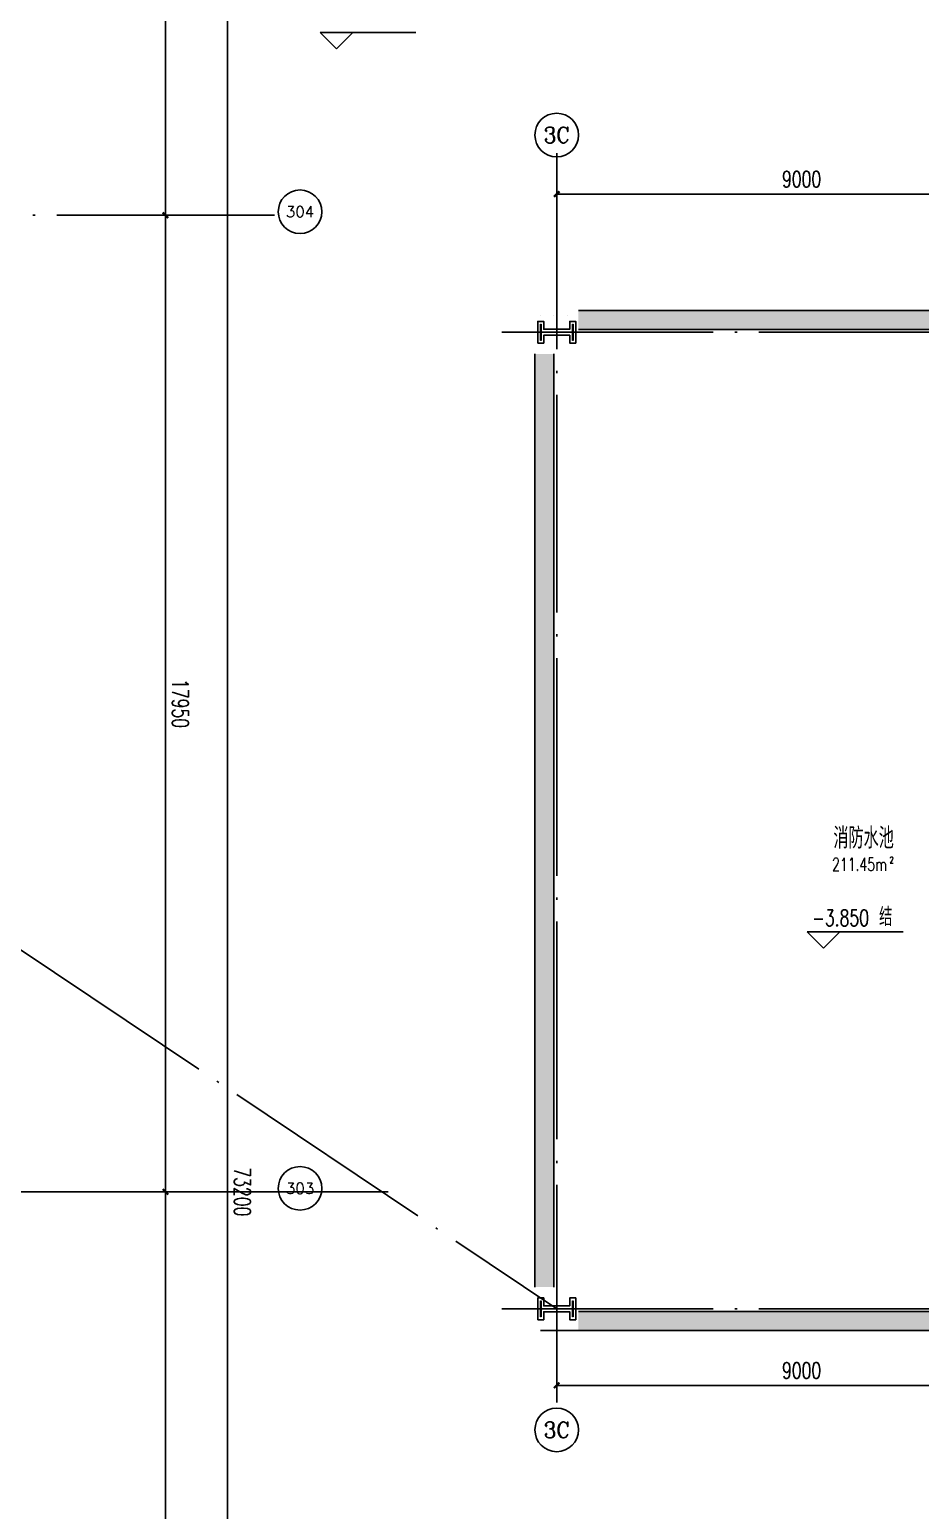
# Model space of a CAD drawing. Extents: x -1396510 to 1250330, y -1892470 to 1623980.
# Drawn here: x 204240 to 220609, y -1329829 to -1302612 of the extents above; entities that cross this region are included whole.
import ezdxf
from ezdxf.enums import TextEntityAlignment as Align

# ---------------------------------------------------------------- set-up
doc = ezdxf.new("R2010")
doc.units = 0
doc.header["$LTSCALE"] = 1000
doc.header["$MEASUREMENT"] = 0
doc.linetypes.add('DOTE', pattern=[2.42, 2, -0.2, 0.02, -0.2])
doc.layers.get('Defpoints').update_dxf_attribs({"color": 210})
for name, color, linetype in [('A-AXIS-D', 1, 'Continuous'), ('A-AXIS-DOTE', 14, 'DOTE'), ('A-HATCH-2', 251, 'Continuous'), ('A-防火门窗', 1, 'Continuous'), ('AS-COLN', 6, 'Continuous'), ('建-墙-填充', 8, 'Continuous'), ('建-标高', 3, 'Continuous')]:
    doc.layers.add(name, color=color, linetype=linetype)
doc.layers.add('A-云线2', color=3, linetype='Continuous', plot=False)
doc.layers.add('S-col', color=2, linetype='Continuous', lineweight=0)
doc.styles.add('_TCH_AXIS', font='COMPLEX', dxfattribs={"bigfont": 'GBCBIG'})
doc.styles.add('_TCH_DIM_T3', font='SIMPLEX', dxfattribs={"width": 0.705882, "bigfont": 'GBCBIG'})
doc.styles.add('A-AREA', font='SIMPLEX', dxfattribs={"bigfont": 'GBCBIG'})
doc.styles.add('A-DIM_T3', font='SIMPLEX', dxfattribs={"width": 0.705882, "bigfont": 'GBCBIG'})
doc.styles.add('A-STANDARD', font='SIMPLEX', dxfattribs={"bigfont": 'GBCBIG'})
doc.dimstyles.new('_TCH_ARCH&&100', dxfattribs={"dimtxt": 297.5, "dimasz": 100, "dimexe": 100, "dimexo": 100, "dimgap": 126.25, "dimtad": 1, "dimdec": 0, "dimzin": 0, "dimdsep": 46, "dimtxsty": '_TCH_DIM_T3', "dimblk": 'ARCHTICK', "dimcen": 0.09, "dimclrt": 7, "dimazin": 2, "dimtfac": 1, "dimtdec": 0, "dimtix": 1, "dimtmove": 2, "dimatfit": 3, "dimfxl": 0, "dimtolj": 1, "dimtzin": 0, "dimarcsym": 0})
doc.dimstyles.new('A-DIM&&100', dxfattribs={"dimtxt": 297.5, "dimasz": 100, "dimexe": 100, "dimexo": 100, "dimgap": 126.25, "dimtad": 1, "dimdec": 0, "dimzin": 0, "dimdsep": 46, "dimtxsty": 'A-DIM_T3', "dimblk": 'ARCHTICK', "dimcen": 0.09, "dimclrt": 7, "dimazin": 2, "dimtfac": 1, "dimtdec": 0, "dimtix": 1, "dimtmove": 2, "dimatfit": 3, "dimfxl": 0, "dimtolj": 1, "dimtzin": 0, "dimarcsym": 0})

# ---------------------------------------------------------------- blocks, each defined once
blk = doc.blocks.new('_ArchTick')
at = {"color": 0, "linetype": 'ByBlock', "const_width": 0.4}
blk.add_lwpolyline([(-0.5, -0.5), (0.5, 0.5)], dxfattribs=at)
blk = doc.blocks.new('*D504')
at = {"layer": 'A-AXIS-D', "color": 0, "lineweight": -2, "transparency": 16777216}
for p, q in [((187894, 0), (188910, 0)), ((188810, 0), (188810, -17950)), ((187894, -17950), (188910, -17950))]:
    blk.add_line(p, q, dxfattribs=at)
at = {"layer": 'Defpoints', "color": 0, "transparency": 16777216}
for p in [(187794, 0), (187794, -17950), (188810, -17950)]:
    blk.add_point(p, dxfattribs=at)
at = {"layer": 'A-AXIS-D', "color": 0, "lineweight": -2, "transparency": 16777216, "xscale": 100, "yscale": 100, "zscale": 100}
for p, rotation in [((188810, 0), 90), ((188810, -17950), 270)]:
    blk.add_blockref('_ArchTick', p, dxfattribs=dict(at, rotation=rotation))
at = {"layer": 'A-AXIS-D', "color": 7, "transparency": 16777216, "insert": (189085, -8975), "char_height": 297.5, "attachment_point": 5, "rotation": 270, "style": 'A-DIM_T3'}
blk.add_mtext('\\A1;17950', dxfattribs=at)
blk = doc.blocks.new('*D505')
at = {"layer": 'A-AXIS-D', "color": 0, "lineweight": -2, "transparency": 16777216}
for p, q in [((187894, -17950), (188910, -17950)), ((188810, -17950), (188810, -35900)), ((187894, -35900), (188910, -35900))]:
    blk.add_line(p, q, dxfattribs=at)
at = {"layer": 'Defpoints', "color": 0, "transparency": 16777216}
for p in [(187794, -17950), (187794, -35900), (188810, -35900)]:
    blk.add_point(p, dxfattribs=at)
at = {"layer": 'A-AXIS-D', "color": 0, "lineweight": -2, "transparency": 16777216, "xscale": 100, "yscale": 100, "zscale": 100}
for p, rotation in [((188810, -17950), 90), ((188810, -35900), 270)]:
    blk.add_blockref('_ArchTick', p, dxfattribs=dict(at, rotation=rotation))
at = {"layer": 'A-AXIS-D', "color": 7, "transparency": 16777216, "insert": (189085, -26925), "char_height": 297.5, "attachment_point": 5, "rotation": 270, "style": 'A-DIM_T3'}
blk.add_mtext('\\A1;17950', dxfattribs=at)
blk = doc.blocks.new('*D506')
at = {"layer": 'A-AXIS-D', "color": 0, "lineweight": -2, "transparency": 16777216}
for p, q in [((187894, -35900), (188910, -35900)), ((188810, -35900), (188810, -53850)), ((187894, -53850), (188910, -53850))]:
    blk.add_line(p, q, dxfattribs=at)
at = {"layer": 'Defpoints', "color": 0, "transparency": 16777216}
for p in [(187794, -35900), (187794, -53850), (188810, -53850)]:
    blk.add_point(p, dxfattribs=at)
at = {"layer": 'A-AXIS-D', "color": 0, "lineweight": -2, "transparency": 16777216, "xscale": 100, "yscale": 100, "zscale": 100}
for p, rotation in [((188810, -35900), 90), ((188810, -53850), 270)]:
    blk.add_blockref('_ArchTick', p, dxfattribs=dict(at, rotation=rotation))
at = {"layer": 'A-AXIS-D', "color": 7, "transparency": 16777216, "insert": (189085, -44875), "char_height": 297.5, "attachment_point": 5, "rotation": 270, "style": 'A-DIM_T3'}
blk.add_mtext('\\A1;17950', dxfattribs=at)
blk = doc.blocks.new('*D5827')
at = {"layer": 'A-AXIS-D', "color": 0, "lineweight": -2, "transparency": 16777216}
for p, q in [((196000, -38700), (196000, -39558)), ((205000, -38700), (205000, -39558)), ((196000, -39458), (205000, -39458))]:
    blk.add_line(p, q, dxfattribs=at)
at = {"layer": 'Defpoints', "color": 0, "transparency": 16777216}
for p in [(196000, -38600), (205000, -38600), (205000, -39458)]:
    blk.add_point(p, dxfattribs=at)
at = {"layer": 'A-AXIS-D', "color": 0, "lineweight": -2, "transparency": 16777216, "xscale": 100, "yscale": 100, "zscale": 100, "rotation": 180}
blk.add_blockref('_ArchTick', (196000, -39458), dxfattribs=at)
at = {"layer": 'A-AXIS-D', "color": 0, "lineweight": -2, "transparency": 16777216, "xscale": 100, "yscale": 100, "zscale": 100}
blk.add_blockref('_ArchTick', (205000, -39458), dxfattribs=at)
at = {"layer": 'A-AXIS-D', "color": 7, "transparency": 16777216, "insert": (200500, -39183), "char_height": 297.5, "attachment_point": 5, "style": '_TCH_DIM_T3'}
blk.add_mtext('\\A1;9000', dxfattribs=at)
blk = doc.blocks.new('*D5829')
at = {"layer": 'A-AXIS-D', "color": 0, "lineweight": -2, "transparency": 16777216}
for p, q in [((188154, 700), (190050, 700)), ((189950, 700), (189950, -72500)), ((188154, -72500), (190050, -72500))]:
    blk.add_line(p, q, dxfattribs=at)
at = {"layer": 'Defpoints', "color": 0, "transparency": 16777216}
for p in [(188054, 700), (188054, -72500), (189950, -72500)]:
    blk.add_point(p, dxfattribs=at)
at = {"layer": 'A-AXIS-D', "color": 0, "lineweight": -2, "transparency": 16777216, "xscale": 100, "yscale": 100, "zscale": 100}
for p, rotation in [((189950, 700), 90), ((189950, -72500), 270)]:
    blk.add_blockref('_ArchTick', p, dxfattribs=dict(at, rotation=rotation))
at = {"layer": 'A-AXIS-D', "color": 7, "transparency": 16777216, "insert": (190225, -35900), "char_height": 297.5, "attachment_point": 5, "rotation": 270, "style": '_TCH_DIM_T3'}
blk.add_mtext('\\A1;73200', dxfattribs=at)
blk = doc.blocks.new('*D5857')
at = {"layer": 'A-AXIS-D', "color": 0, "lineweight": -2, "transparency": 16777216}
for p, q in [((196000, -18320), (196000, -17462)), ((196000, -17562), (205000, -17562)), ((205000, -18320), (205000, -17462))]:
    blk.add_line(p, q, dxfattribs=at)
at = {"layer": 'Defpoints', "color": 0, "transparency": 16777216}
for p in [(205000, -17562), (196000, -18420), (205000, -18420)]:
    blk.add_point(p, dxfattribs=at)
at = {"layer": 'A-AXIS-D', "color": 0, "lineweight": -2, "transparency": 16777216, "xscale": 100, "yscale": 100, "zscale": 100, "rotation": 180}
blk.add_blockref('_ArchTick', (196000, -17562), dxfattribs=at)
at = {"layer": 'A-AXIS-D', "color": 0, "lineweight": -2, "transparency": 16777216, "xscale": 100, "yscale": 100, "zscale": 100}
blk.add_blockref('_ArchTick', (205000, -17562), dxfattribs=at)
at = {"layer": 'A-AXIS-D', "color": 7, "transparency": 16777216, "insert": (200500, -17287), "char_height": 297.5, "attachment_point": 5, "style": '_TCH_DIM_T3'}
blk.add_mtext('\\A1;9000', dxfattribs=at)
blk = doc.blocks.new('_FZH')
at = {"layer": 'A-HATCH-2'}
blk.add_lwpolyline([(-0.437, -0.25), (-0.437, 0.25), (-0.297, 0.25), (-0.297, 0.067), (0.298, 0.067), (0.298, 0.25), (0.438, 0.25), (0.438, -0.25), (0.298, -0.25), (0.298, -0.068), (-0.297, -0.068), (-0.297, -0.25)], close=True, dxfattribs=at)
at = {"layer": 'S-col'}
blk.add_lwpolyline([(-0.375, -0.188), (-0.375, 0.187), (-0.36, 0.187), (-0.36, 0.005), (0.36, 0.005), (0.36, 0.187), (0.375, 0.187), (0.375, -0.188), (0.36, -0.188), (0.36, -0.005), (-0.36, -0.005), (-0.36, -0.188)], close=True, dxfattribs=at)
blk = doc.blocks.new('世赫3#厂房一层0821')
at = {"layer": '建-墙-填充'}
for points in [[(196400, -19700.1), (196400, -20050.1), (207600, -20050.1), (207750, -19933.4), (207750, -19700.1)], [(195600, -37650), (195950, -37650), (195950, -20500.1), (195600, -20500.1)], [(196400, -38100.9), (196400, -38450), (195700.6, -38450), (195700, -38450.9), (207750, -38450.9), (207750, -38217.6), (207600, -38100.9)]]:
    blk.add_hatch(color=256, dxfattribs=at).paths.add_polyline_path(points)
at = {"layer": 'A-AXIS-D'}
for centre in [(196000, -16476), (191283.7, -17885.7), (191283.7, -35835.7), (196000, -40276.3)]:
    blk.add_circle(centre, 400, dxfattribs=at)
at = {"layer": 'A-AXIS-DOTE', "color": 8, "ltscale": 2}
for p, q in [((190814.2, -17950), (-5155.8, -17950)), ((165996, -17950), (196000, -38050)), ((218234.2, -20100), (194994.2, -20100)), ((192904.2, -35900), (-5155.8, -35900)), ((218234.2, -38050), (194994.2, -38050))]:
    blk.add_line(p, q, dxfattribs=at)
blk.add_lwpolyline([(196000, -39770), (196000, -16810)], dxfattribs=at)
at = {"layer": 'AS-COLN', "color": 8}
for p, q in [((195700, -19800.1), (195700, -19800.1)), ((195950, -19800.1), (195950, -19800.1)), ((196200, -19800.1), (196200, -19800.1)), ((207750, -19700.1), (196400, -19700.1)), ((207600, -20050.1), (196400, -20050.1)), ((195600, -20500.1), (195600, -37650)), ((195950, -20500.1), (195950, -37650)), ((207600, -38100.9), (196400, -38100.9)), ((195700, -38450.9), (195700.6, -38450)), ((207750, -38450.9), (195700, -38450.9))]:
    blk.add_line(p, q, dxfattribs=at)
at = {"layer": '建-标高', "color": 8}
for p, q in [((191951.2, -14890.9), (191651.2, -14590.9)), ((191651.2, -14590.9), (193411.2, -14590.9)), ((191951.2, -14890.9), (192251.2, -14590.9)), ((200903.6, -31420), (200603.6, -31120)), ((200603.6, -31120), (202363.6, -31120)), ((200903.6, -31420), (201203.6, -31120))]:
    blk.add_line(p, q, dxfattribs=at)
at = {"layer": 'AS-COLN', "color": 8, "xscale": 800, "yscale": 800, "zscale": 800}
for p in [(196000, -20100.1), (196000, -38050)]:
    blk.add_blockref('_FZH', p, dxfattribs=at)
at = {"layer": 'A-AXIS-D', "color": 7, "style": '_TCH_AXIS'}
for s, height, p, p2 in [('3C', 294.28, (195761.8, -16623.2), (196238.2, -16623.2)), ('304', 199.75, (191022.2, -17985.6), (191545.3, -17985.6)), ('303', 206.28, (191023.4, -35938.9), (191544.1, -35938.9)), ('3C', 294.28, (195761.8, -40423.4), (196238.2, -40423.4))]:
    blk.add_text(s, height=height, dxfattribs=at).set_placement(p, p2, align=Align.FIT)
at = {"layer": 'A-防火门窗', "color": 8, "style": 'A-AREA'}
blk.add_text('消防水池', height=385.82, dxfattribs=at).set_placement((201083.9, -29590.1))
at = {"layer": 'A-防火门窗', "color": 8, "style": 'A-AREA', "width": 0.705882}
for s, height, p in [('211.45m', 238, (201059.8, -29999.6)), ('2', 119, (202115.8, -29859.6))]:
    blk.add_text(s, height=height, dxfattribs=at).set_placement(p)
at = {"layer": '建-标高', "color": 7, "style": 'A-STANDARD', "width": 0.705882}
blk.add_text('-3.850', height=297.5, dxfattribs=at).set_placement((200694.2, -31015))
at = {"layer": '建-标高', "color": 7, "style": 'A-STANDARD'}
blk.add_text('结', height=337.6, dxfattribs=at).set_placement((201924.2, -31015))
at = {"layer": 'A-AXIS-D'}
dim = blk.add_linear_dim(base=(189949.7, -72500.1), p1=(188054.2, 700), p2=(188054.2, -72500.1), angle=270, dimstyle='_TCH_ARCH&&100', dxfattribs=at)
dim.commit()
dim.dimension.update_dxf_attribs({"geometry": '*D5829', "text_midpoint": (190224.7, -35900), "dimtype": 161, "text_rotation": 270})
for base, p1, p2, picture, middle in [((188810, -17950), (187794.2, 0), (187794.2, -17950), '*D504', (189085, -8975)), ((188810, -35900), (187794.2, -17950), (187794.2, -35900), '*D505', (189085, -26925)), ((188810, -53850), (187794.2, -35900), (187794.2, -53850), '*D506', (189085, -44875))]:
    dim = blk.add_linear_dim(base=base, p1=p1, p2=p2, angle=270, dimstyle='A-DIM&&100', override={"dimgap": 0}, dxfattribs=at)
    dim.commit()
    dim.dimension.update_dxf_attribs({"geometry": picture, "text_midpoint": middle, "dimtype": 129, "text_rotation": 270})
for base, p1, p2, picture, middle in [((205000, -17562.2), (196000, -18420.2), (205000, -18420.2), '*D5857', (200500, -17287.2)), ((205000, -39458), (196000, -38600), (205000, -38600), '*D5827', (200500, -39183))]:
    dim = blk.add_linear_dim(base=base, p1=p1, p2=p2, angle=0, dimstyle='_TCH_ARCH&&100', dxfattribs=at)
    dim.commit()
    dim.dimension.update_dxf_attribs({"geometry": picture, "text_midpoint": middle, "dimtype": 161})

msp = doc.modelspace()

# ---------------------------------------------------------------- block references
at = {"layer": 'A-云线2'}
msp.add_blockref('世赫3#厂房一层0821', (17925.8, -1288074), dxfattribs=at)

doc.saveas('drawing.dxf')
